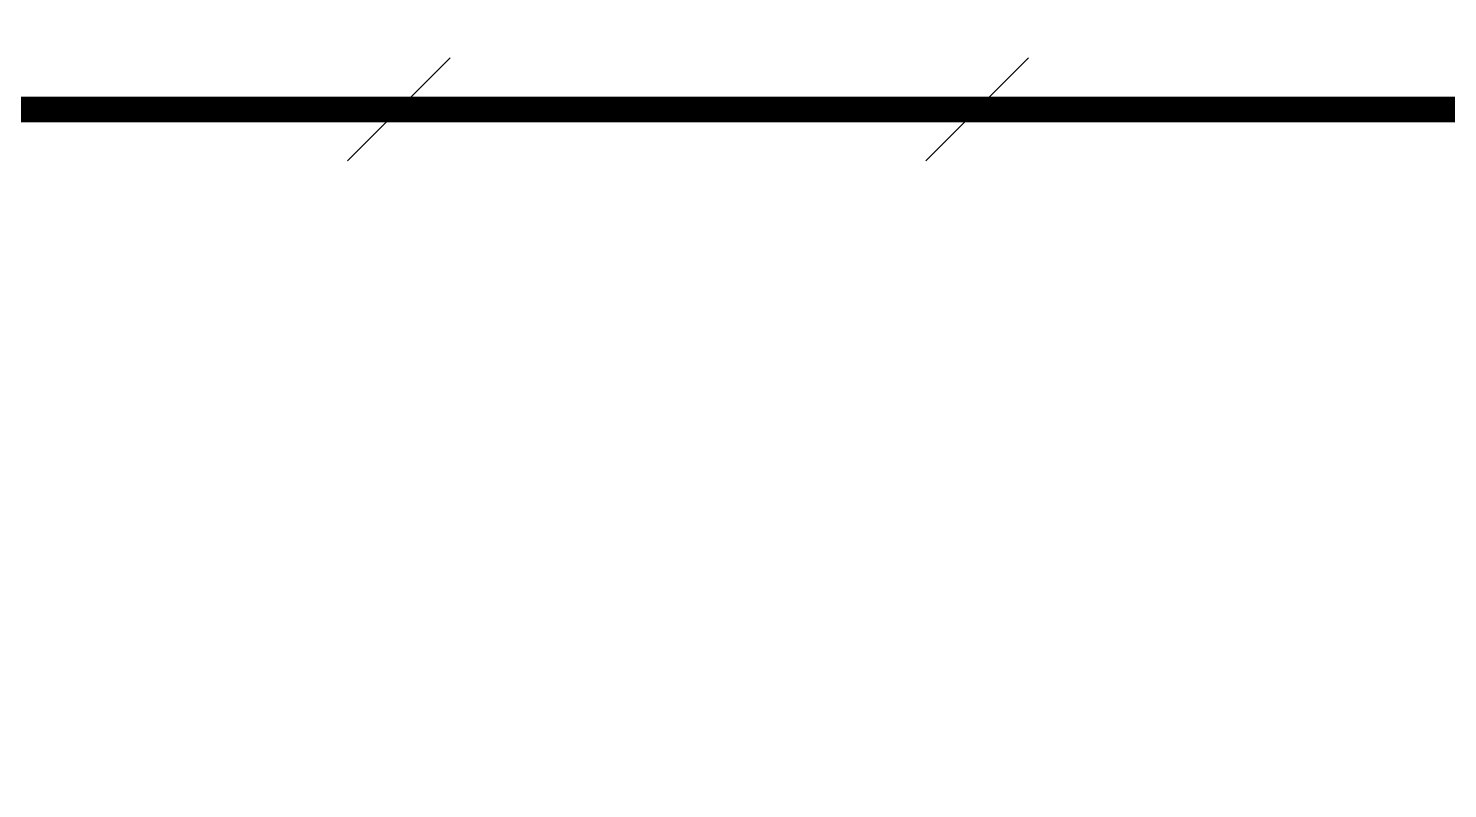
# Model space of a CAD drawing. Extents: x 3774419 to 4775970, y -926964 to 2266.
# Drawn here: x 4554567 to 4557328, y -775284 to -773805 of the extents above; entities that cross this region are included whole.
import ezdxf

# ---------------------------------------------------------------- set-up
doc = ezdxf.new("R2010")
doc.units = 0
doc.header["$LTSCALE"] = 1000
doc.header["$MEASUREMENT"] = 0
doc.linetypes.add('CENTER2', pattern=[1.125, 0.75, -0.125, 0.125, -0.125])
doc.layers.get('0').update_dxf_attribs({"linetype": 'CONTINUOUS'})
doc.layers.add('SHTLN', color=4, linetype='CONTINUOUS')
doc.layers.add('WIRE-接地', color=2, linetype='CONTINUOUS')

# ---------------------------------------------------------------- blocks, each defined once
blk = doc.blocks.new('$TelecSys$00000008')
blk.add_line((0.4, 0.4), (-0.4, -0.4))

msp = doc.modelspace()

# ---------------------------------------------------------------- linework, layer by layer
at = {"layer": 'WIRE-接地', "color": 2, "linetype": 'CENTER2', "const_width": 50}
msp.add_lwpolyline([(4577928.5, -775767.3), (4573024.3, -775767.3), (4573024.3, -775166.2), (4572272.5, -775166.2), (4572272.5, -773959.4), (4565674.6, -773959.4), (4565674.6, -774566.6), (4560276.7, -774566.6), (4560276.7, -773962.7), (4553674.8, -773962.7), (4553674.8, -775168.2), (4552928, -775168.2), (4552928, -775763.5), (4548020.5, -775763.5), (4548020.5, -775160.6), (4547274.5, -775160.6), (4547274.5, -773971.3), (4540677.8, -773971.3), (4540677.8, -774564.2), (4537972, -774564.2), (4537972, -766667.6)], dxfattribs=at)

# ---------------------------------------------------------------- block references
at = {"layer": 'SHTLN', "color": 2, "xscale": 250, "yscale": 250, "zscale": 250, "rotation": 180}
for p in [(4555288.2, -773962.7), (4556413.2, -773962.7)]:
    msp.add_blockref('$TelecSys$00000008', p, dxfattribs=at)

doc.saveas('drawing.dxf')
